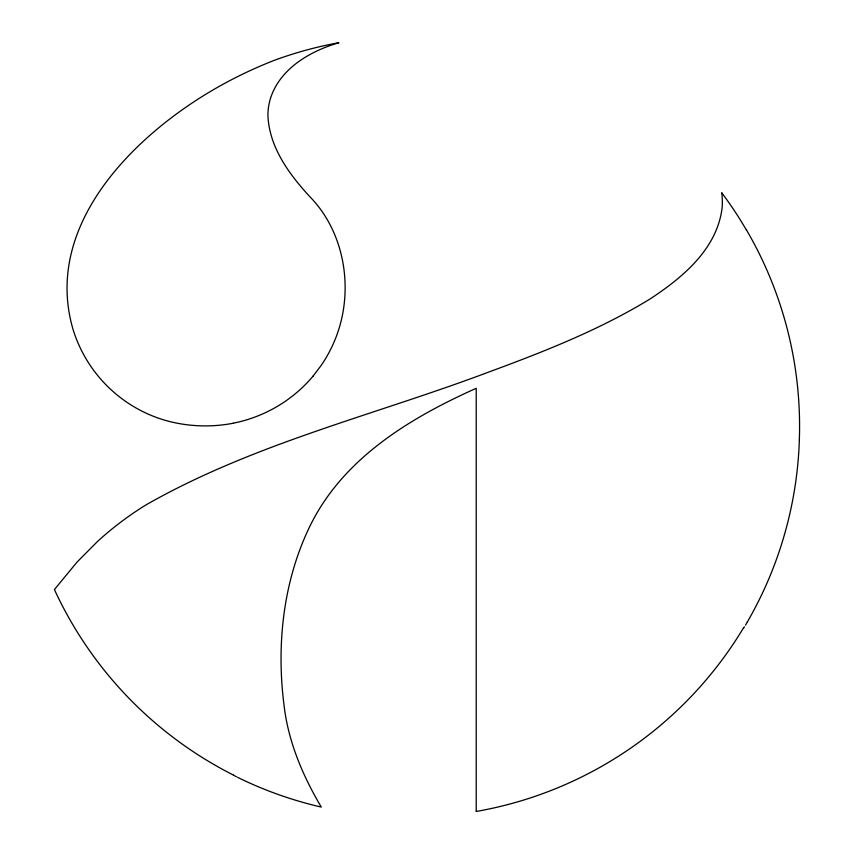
<?xml version="1.0" encoding="UTF-8"?>
<svg xmlns="http://www.w3.org/2000/svg" width="854" height="854" viewBox="0 0 854 854"><rect width="100%" height="100%" fill="white"/><g stroke="black" fill="none" stroke-linecap="round" stroke-linejoin="round"><path stroke-width="1.28" d="M270.547 98.135C280.304 68.224 310.376 51.059 338.931 42.7A387.481 387.481 0 0 0 273.931 60.474A437.355 437.355 0 0 0 213.97 89.382C132.626 136.629 42.956 226.118 72.974 329.174A136.651 136.651 0 0 0 163.648 419.88C186.172 426.584 210.212 427.673 233.27 423.232M745.542 625.16L747.325 621.861M743.727 627.914L744.41 626.879M313.108 376.048L321.179 365.427A136.224 136.224 0 0 0 342.283 315.863C350.813 274.262 340.159 227.965 310.216 197.082C289.367 174.632 269.138 147.187 267.921 115.375A57.656 57.656 0 0 1 270.547 98.135M233.43 775.176L236.569 776.788M237.615 777.321L241.842 779.414A387.641 387.641 0 0 0 321.275 807.073C302.764 775.784 288.268 741.752 284.051 705.34C276.301 644.951 283.09 581.542 309.81 526.406C342.742 458.523 409.803 418.044 476.212 388.303L476.212 811.3M746.247 229.683L740.525 220.225A388.442 388.442 0 0 0 721.854 192.929M746.3 229.651A388.89 388.89 0 0 1 798.682 399.982A396.288 396.288 0 0 1 799.344 439.981M721.822 192.929A84.322 84.322 0 0 1 722.217 206.946C717.531 248.685 682.954 277.347 650.065 298.964C599.476 329.943 544.019 351.656 488.552 372.13C374.009 415.268 252.784 443.877 145.831 505.002A323.004 323.004 0 0 0 97.772 541.222L77.127 561.996L56.471 587.05A80.564 80.564 0 0 0 54.432 589.602A391.335 391.335 0 0 0 233.473 775.09M743.535 627.797A390.342 390.342 0 0 1 476.233 811.46M799.355 439.981A388.976 388.976 0 0 1 747.378 621.883M313.14 376.07A139.939 139.939 0 0 1 233.259 423.189"/></g></svg>
